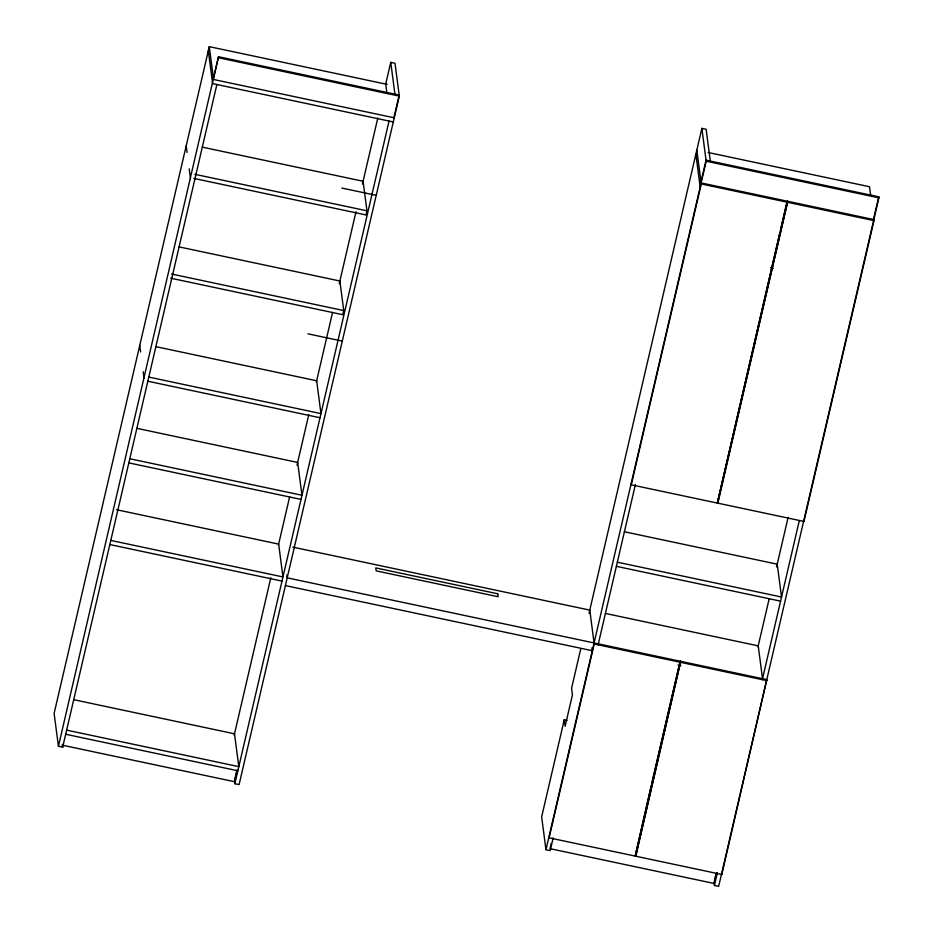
<?xml version="1.0" encoding="UTF-8"?>
<svg xmlns="http://www.w3.org/2000/svg" width="933" height="933" viewBox="0 0 933 933"><rect width="100%" height="100%" fill="white"/><g stroke="black" fill="none" stroke-linecap="round" stroke-linejoin="round"><path stroke-width="1.4" d="M387.102 84.378L209.284 46.65L54.114 713.43L58.429 746.272L62.674 747.17L216.876 84.518M213.447 78.43L218.509 56.726L399.172 95.061L394.123 116.765M58.429 746.272L218.509 56.726M234.171 735.251L270.815 577.749M278.407 545.117L289.638 496.869M297.009 465.194L308.788 414.579M316.38 381.935L332.568 312.403M339.227 283.772L356.009 211.663M362.447 184.011L377.807 118.013M234.475 780.839L234.848 783.697L239.093 784.606L399.312 96.111L394.997 63.269L390.752 62.371L385.702 84.075L386.833 92.752M179.089 246.895L339.869 281.008L343.752 310.561L342.784 314.701L170.622 278.174M202.298 147.146L363.089 181.259L366.961 210.811L366.004 214.94L193.831 178.413M234.743 779.382L236.854 770.343M237.297 770.098L234.58 781.726L62.418 745.199M234.848 783.697L389.049 121.057M567.101 720.299L564.267 719.693L541.653 816.876L545.968 849.706L550.225 850.616L553.187 837.846M580.804 648.633L571.579 688.297L572.442 694.863L565.13 726.271L564.267 719.693M589.05 613.214L701.873 128.381L706.129 129.279L710.305 161.071M700.998 181.877L706.048 160.161L878.746 196.805L878.886 197.854L718.667 886.35L714.421 885.452L714.048 882.595M545.968 849.706L706.188 161.211L701.873 128.381M680.169 661.217L635.198 856.097L549.117 837.834L594.216 644.003L589.773 610.124L292.845 547.123M780.618 229.565L787.219 201.19L717.349 503.074L631.268 484.81L701.278 183.976L696.823 150.085M551.17 843.467L549.957 848.645L714.153 883.481L716.567 873.136M598.1 644.866L635.408 484.519M651.187 785.726L635.198 856.097M651.852 782.892L679.177 665.462M779.953 232.41L717.349 503.074M635.735 856.214L680.693 661.334L635.735 856.214L721.815 874.478L766.786 679.597L287.212 577.842L286.828 574.996M717.885 503.179L787.755 201.306L717.745 502.129L717.885 503.179L803.966 521.442L873.976 220.62L873.696 218.52L878.746 196.805M757.981 646.861L769.212 598.624M776.583 566.949L788.035 517.745M714.316 881.137L715.821 874.676M714.421 885.452L717.384 872.682M762.296 679.702L799.278 520.777M708.147 152.487L869.521 186.728L870.652 195.3M218.637 57.776L399.312 96.111M706.188 161.211L878.886 197.854M394.262 117.815L213.587 79.492L209.284 46.65M701.138 182.926L873.836 219.57M701.278 183.976L787.359 202.239M787.884 202.356L873.976 220.62M393.294 121.955L212.631 83.62L208.316 50.79M770.471 267.689L773.305 268.284M341.886 188.069L376.221 195.347M194.799 174.284L366.961 210.811M171.579 274.034L343.752 310.561M307.96 333.827L342.294 341.116M155.869 346.656L316.66 380.769L320.964 413.611L148.802 377.084M147.834 381.212L320.007 417.739M136.871 428.329L297.65 462.441L301.965 495.271L129.792 458.744M624.352 531.752L777.224 564.185L781.539 597.027L617.343 562.191M128.836 462.885L300.997 499.412M616.375 566.319L780.571 601.155M116.438 509.698L278.652 544.114L282.956 576.944L110.794 540.417M605.342 613.424L758.226 645.858L762.529 678.699M594.216 644.003L680.309 662.267M680.833 662.383L766.914 680.647M109.826 544.557L281.999 581.084M678.058 665.112L680.88 665.707M285.405 585.597L592.28 650.709L591.907 647.852M73.719 699.692L234.498 733.805L238.813 766.646L66.64 730.119M65.683 734.248L237.845 770.775M803.826 520.392L803.966 521.442M695.866 154.225L700.17 187.067M721.675 873.428L721.815 874.478M631.128 483.749L631.268 484.81M548.977 836.784L549.117 837.834M390.752 62.371L394.927 94.151M186.18 145.898L187.043 152.464M189.201 168.873L190.495 178.728M139.752 345.408L140.615 351.974M143.204 371.684L144.067 378.25M62.301 744.312L62.674 747.17M497.744 593.785L375.789 567.917L376.174 570.868L498.129 596.735L497.744 593.785"/></g></svg>
